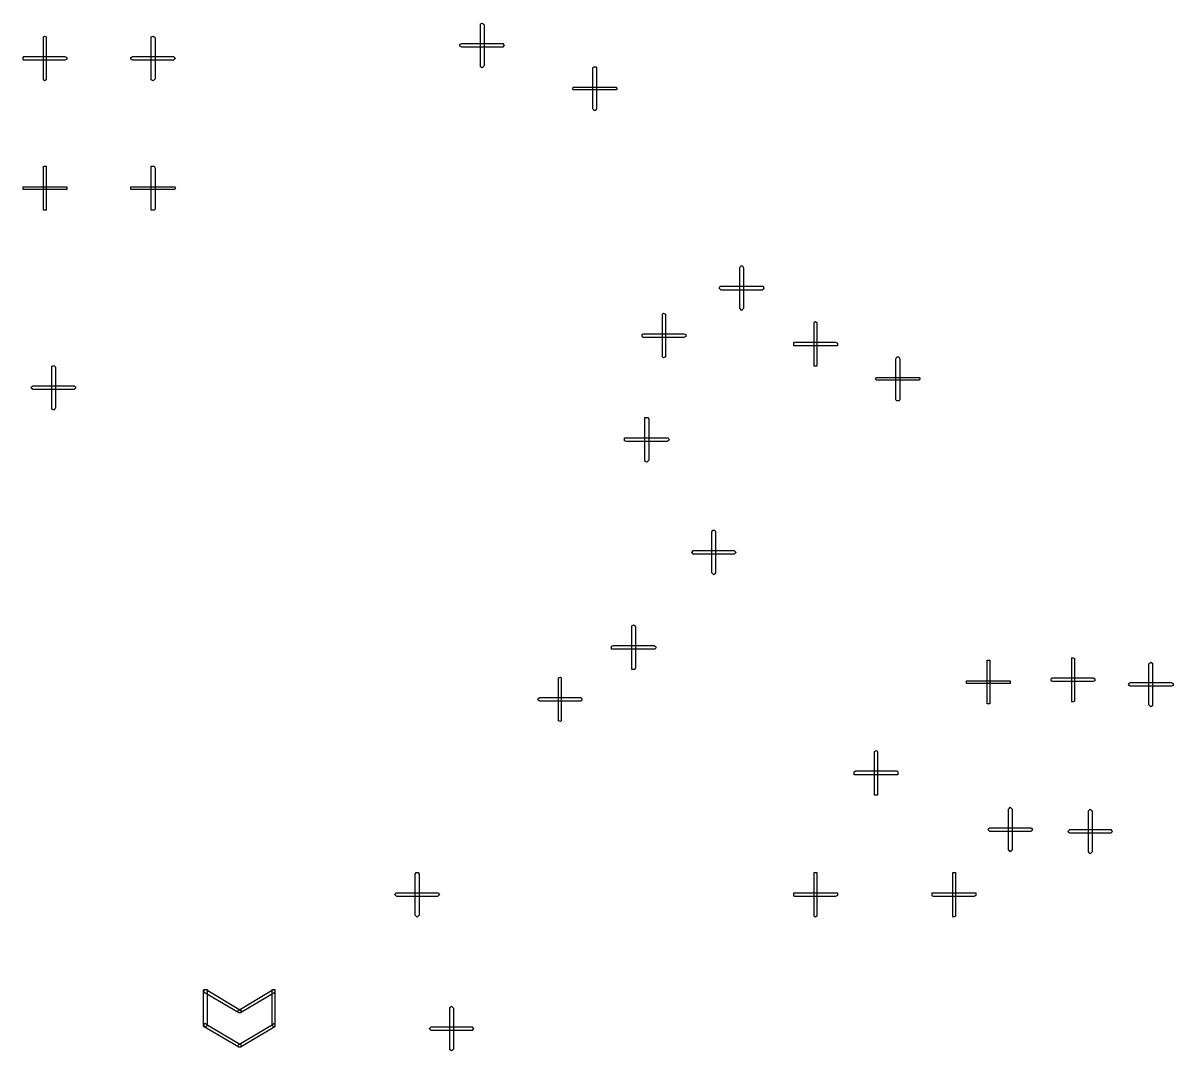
# Model space of a CAD drawing. Header units: millimetres. Extents: x 0 to 1189, y 35 to 806.
# Drawn here: x 539.42 to 570.35, y 523.83 to 551.45 of the extents above; entities that cross this region are included whole.
import ezdxf

# ---------------------------------------------------------------- set-up
doc = ezdxf.new("R2010")
doc.units = ezdxf.units.MM
doc.layers.add('Pen 1', color=7, linetype='Continuous')

msp = doc.modelspace()

# ---------------------------------------------------------------- linework, layer by layer
at = {"layer": 'Pen 1', "color": 7, "lineweight": 30}
for points in [[(551.725, 551.4), (551.725, 551.425), (551.775, 551.45), (551.8, 551.425), (551.825, 551.4), (551.825, 550.3), (551.8, 550.275), (551.775, 550.25), (551.725, 550.275), (551.725, 550.3), (551.725, 551.4)], [(551.725, 551.4), (551.725, 551.425), (551.775, 551.45), (551.8, 551.425), (551.825, 551.4), (551.825, 550.3), (551.8, 550.275), (551.775, 550.25), (551.725, 550.275), (551.725, 550.3), (551.725, 551.4)], [(539.975, 551.05), (539.975, 551.075), (540, 551.1), (540.05, 551.075), (540.05, 551.05), (540.05, 549.95), (540.05, 549.925), (540, 549.9), (539.975, 549.925), (539.975, 549.95), (539.975, 551.05)], [(539.975, 551.05), (539.975, 551.075), (540, 551.1), (540.05, 551.075), (540.05, 551.05), (540.05, 549.95), (540.05, 549.925), (540, 549.9), (539.975, 549.925), (539.975, 549.95), (539.975, 551.05)], [(542.875, 551.05), (542.875, 551.075), (542.925, 551.1), (542.95, 551.075), (542.975, 551.05), (542.975, 549.95), (542.95, 549.925), (542.925, 549.9), (542.875, 549.925), (542.875, 549.95), (542.875, 551.05)], [(542.875, 551.05), (542.875, 551.075), (542.925, 551.1), (542.95, 551.075), (542.975, 551.05), (542.975, 549.95), (542.95, 549.925), (542.925, 549.9), (542.875, 549.925), (542.875, 549.95), (542.875, 551.05)], [(551.225, 550.8), (551.175, 550.825), (551.175, 550.85), (551.175, 550.875), (551.225, 550.9), (552.325, 550.9), (552.35, 550.875), (552.375, 550.85), (552.35, 550.825), (552.325, 550.8), (551.225, 550.8)], [(551.225, 550.8), (551.175, 550.825), (551.175, 550.85), (551.175, 550.875), (551.225, 550.9), (552.325, 550.9), (552.35, 550.875), (552.375, 550.85), (552.35, 550.825), (552.325, 550.8), (551.225, 550.8)], [(539.45, 550.45), (539.425, 550.475), (539.425, 550.5), (539.425, 550.525), (539.45, 550.55), (540.55, 550.55), (540.6, 550.525), (540.6, 550.5), (540.6, 550.475), (540.55, 550.45), (539.45, 550.45)], [(539.45, 550.45), (539.425, 550.475), (539.425, 550.5), (539.425, 550.525), (539.45, 550.55), (540.55, 550.55), (540.6, 550.525), (540.6, 550.5), (540.6, 550.475), (540.55, 550.45), (539.45, 550.45)], [(542.375, 550.45), (542.325, 550.475), (542.325, 550.5), (542.325, 550.525), (542.375, 550.55), (543.475, 550.55), (543.5, 550.525), (543.525, 550.5), (543.5, 550.475), (543.475, 550.45), (542.375, 550.45)], [(542.375, 550.45), (542.325, 550.475), (542.325, 550.5), (542.325, 550.525), (542.375, 550.55), (543.475, 550.55), (543.5, 550.525), (543.525, 550.5), (543.5, 550.475), (543.475, 550.45), (542.375, 550.45)], [(554.75, 550.25), (554.775, 550.275), (554.8, 550.275), (554.825, 550.275), (554.85, 550.25), (554.85, 549.15), (554.825, 549.1), (554.8, 549.1), (554.775, 549.1), (554.75, 549.15), (554.75, 550.25)], [(554.75, 550.25), (554.775, 550.275), (554.8, 550.275), (554.825, 550.275), (554.85, 550.25), (554.85, 549.15), (554.825, 549.1), (554.8, 549.1), (554.775, 549.1), (554.75, 549.15), (554.75, 550.25)], [(554.25, 549.65), (554.225, 549.65), (554.2, 549.7), (554.225, 549.725), (554.25, 549.725), (555.35, 549.725), (555.375, 549.725), (555.4, 549.7), (555.375, 549.65), (555.35, 549.65), (554.25, 549.65)], [(554.25, 549.65), (554.225, 549.65), (554.2, 549.7), (554.225, 549.725), (554.25, 549.725), (555.35, 549.725), (555.375, 549.725), (555.4, 549.7), (555.375, 549.65), (555.35, 549.65), (554.25, 549.65)], [(539.975, 547.55), (539.975, 547.6), (540, 547.6), (540.05, 547.6), (540.05, 547.55), (540.05, 546.45), (540.05, 546.425), (540, 546.425), (539.975, 546.425), (539.975, 546.45), (539.975, 547.55)], [(539.975, 547.55), (539.975, 547.6), (540, 547.6), (540.05, 547.6), (540.05, 547.55), (540.05, 546.45), (540.05, 546.425), (540, 546.425), (539.975, 546.425), (539.975, 546.45), (539.975, 547.55)], [(542.875, 547.55), (542.875, 547.6), (542.925, 547.6), (542.95, 547.6), (542.975, 547.55), (542.975, 546.45), (542.95, 546.425), (542.925, 546.425), (542.875, 546.425), (542.875, 546.45), (542.875, 547.55)], [(542.875, 547.55), (542.875, 547.6), (542.925, 547.6), (542.95, 547.6), (542.975, 547.55), (542.975, 546.45), (542.95, 546.425), (542.925, 546.425), (542.875, 546.425), (542.875, 546.45), (542.875, 547.55)], [(539.45, 546.975), (539.425, 546.975), (539.425, 547), (539.425, 547.05), (539.45, 547.05), (540.55, 547.05), (540.6, 547.05), (540.6, 547), (540.6, 546.975), (540.55, 546.975), (539.45, 546.975)], [(539.45, 546.975), (539.425, 546.975), (539.425, 547), (539.425, 547.05), (539.45, 547.05), (540.55, 547.05), (540.6, 547.05), (540.6, 547), (540.6, 546.975), (540.55, 546.975), (539.45, 546.975)], [(542.375, 546.975), (542.325, 546.975), (542.325, 547), (542.325, 547.05), (542.375, 547.05), (543.475, 547.05), (543.5, 547.05), (543.525, 547), (543.5, 546.975), (543.475, 546.975), (542.375, 546.975)], [(542.375, 546.975), (542.325, 546.975), (542.325, 547), (542.325, 547.05), (542.375, 547.05), (543.475, 547.05), (543.5, 547.05), (543.525, 547), (543.5, 546.975), (543.475, 546.975), (542.375, 546.975)], [(558.7, 544.875), (558.725, 544.925), (558.75, 544.925), (558.775, 544.925), (558.8, 544.875), (558.8, 543.775), (558.775, 543.75), (558.75, 543.725), (558.725, 543.75), (558.7, 543.775), (558.7, 544.875)], [(558.7, 544.875), (558.725, 544.925), (558.75, 544.925), (558.775, 544.925), (558.8, 544.875), (558.8, 543.775), (558.775, 543.75), (558.75, 543.725), (558.725, 543.75), (558.7, 543.775), (558.7, 544.875)], [(558.2, 544.275), (558.175, 544.3), (558.15, 544.325), (558.175, 544.375), (558.2, 544.375), (559.3, 544.375), (559.325, 544.375), (559.35, 544.325), (559.325, 544.3), (559.3, 544.275), (558.2, 544.275)], [(558.2, 544.275), (558.175, 544.3), (558.15, 544.325), (558.175, 544.375), (558.2, 544.375), (559.3, 544.375), (559.325, 544.375), (559.35, 544.325), (559.325, 544.3), (559.3, 544.275), (558.2, 544.275)], [(556.625, 543.6), (556.625, 543.625), (556.65, 543.65), (556.7, 543.625), (556.7, 543.6), (556.7, 542.5), (556.7, 542.475), (556.65, 542.45), (556.625, 542.475), (556.625, 542.5), (556.625, 543.6)], [(556.625, 543.6), (556.625, 543.625), (556.65, 543.65), (556.7, 543.625), (556.7, 543.6), (556.7, 542.5), (556.7, 542.475), (556.65, 542.45), (556.625, 542.475), (556.625, 542.5), (556.625, 543.6)], [(560.7, 543.375), (560.7, 543.4), (560.725, 543.425), (560.775, 543.4), (560.775, 543.375), (560.775, 542.275), (560.775, 542.225), (560.725, 542.225), (560.7, 542.225), (560.7, 542.275), (560.7, 543.375)], [(560.7, 543.375), (560.7, 543.4), (560.725, 543.425), (560.775, 543.4), (560.775, 543.375), (560.775, 542.275), (560.775, 542.225), (560.725, 542.225), (560.7, 542.225), (560.7, 542.275), (560.7, 543.375)], [(556.1, 543), (556.075, 543.025), (556.075, 543.05), (556.075, 543.075), (556.1, 543.1), (557.2, 543.1), (557.25, 543.075), (557.25, 543.05), (557.25, 543.025), (557.2, 543), (556.1, 543)], [(556.1, 543), (556.075, 543.025), (556.075, 543.05), (556.075, 543.075), (556.1, 543.1), (557.2, 543.1), (557.25, 543.075), (557.25, 543.05), (557.25, 543.025), (557.2, 543), (556.1, 543)], [(560.175, 542.775), (560.15, 542.775), (560.15, 542.825), (560.15, 542.85), (560.175, 542.875), (561.275, 542.875), (561.325, 542.85), (561.325, 542.825), (561.325, 542.775), (561.275, 542.775), (560.175, 542.775)], [(560.175, 542.775), (560.15, 542.775), (560.15, 542.825), (560.15, 542.85), (560.175, 542.875), (561.275, 542.875), (561.325, 542.85), (561.325, 542.825), (561.325, 542.775), (561.275, 542.775), (560.175, 542.775)], [(562.9, 542.425), (562.925, 542.475), (562.95, 542.475), (562.975, 542.475), (563, 542.425), (563, 541.325), (562.975, 541.3), (562.95, 541.3), (562.925, 541.3), (562.9, 541.325), (562.9, 542.425)], [(562.9, 542.425), (562.925, 542.475), (562.95, 542.475), (562.975, 542.475), (563, 542.425), (563, 541.325), (562.975, 541.3), (562.95, 541.3), (562.925, 541.3), (562.9, 541.325), (562.9, 542.425)], [(540.2, 542.2), (540.2, 542.225), (540.25, 542.25), (540.275, 542.225), (540.3, 542.2), (540.3, 541.1), (540.275, 541.075), (540.25, 541.05), (540.2, 541.075), (540.2, 541.1), (540.2, 542.2)], [(540.2, 542.2), (540.2, 542.225), (540.25, 542.25), (540.275, 542.225), (540.3, 542.2), (540.3, 541.1), (540.275, 541.075), (540.25, 541.05), (540.2, 541.075), (540.2, 541.1), (540.2, 542.2)], [(562.4, 541.85), (562.375, 541.85), (562.35, 541.875), (562.375, 541.925), (562.4, 541.925), (563.5, 541.925), (563.525, 541.925), (563.55, 541.875), (563.525, 541.85), (563.5, 541.85), (562.4, 541.85)], [(562.4, 541.85), (562.375, 541.85), (562.35, 541.875), (562.375, 541.925), (562.4, 541.925), (563.5, 541.925), (563.525, 541.925), (563.55, 541.875), (563.525, 541.85), (563.5, 541.85), (562.4, 541.85)], [(539.7, 541.6), (539.65, 541.625), (539.65, 541.65), (539.65, 541.675), (539.7, 541.7), (540.8, 541.7), (540.825, 541.675), (540.85, 541.65), (540.825, 541.625), (540.8, 541.6), (539.7, 541.6)], [(539.7, 541.6), (539.65, 541.625), (539.65, 541.65), (539.65, 541.675), (539.7, 541.7), (540.8, 541.7), (540.825, 541.675), (540.85, 541.65), (540.825, 541.625), (540.8, 541.6), (539.7, 541.6)], [(556.15, 540.8), (556.15, 540.85), (556.2, 540.85), (556.225, 540.85), (556.25, 540.8), (556.25, 539.7), (556.225, 539.675), (556.2, 539.65), (556.15, 539.675), (556.15, 539.7), (556.15, 540.8)], [(556.15, 540.8), (556.15, 540.85), (556.2, 540.85), (556.225, 540.85), (556.25, 540.8), (556.25, 539.7), (556.225, 539.675), (556.2, 539.65), (556.15, 539.675), (556.15, 539.7), (556.15, 540.8)], [(555.65, 540.2), (555.6, 540.225), (555.6, 540.25), (555.6, 540.3), (555.65, 540.3), (556.75, 540.3), (556.775, 540.3), (556.8, 540.25), (556.775, 540.225), (556.75, 540.2), (555.65, 540.2)], [(555.65, 540.2), (555.6, 540.225), (555.6, 540.25), (555.6, 540.3), (555.65, 540.3), (556.75, 540.3), (556.775, 540.3), (556.8, 540.25), (556.775, 540.225), (556.75, 540.2), (555.65, 540.2)], [(557.95, 537.775), (557.975, 537.825), (558, 537.825), (558.025, 537.825), (558.05, 537.775), (558.05, 536.675), (558.025, 536.65), (558, 536.625), (557.975, 536.65), (557.95, 536.675), (557.95, 537.775)], [(557.95, 537.775), (557.975, 537.825), (558, 537.825), (558.025, 537.825), (558.05, 537.775), (558.05, 536.675), (558.025, 536.65), (558, 536.625), (557.975, 536.65), (557.95, 536.675), (557.95, 537.775)], [(557.45, 537.175), (557.425, 537.2), (557.4, 537.225), (557.425, 537.25), (557.45, 537.275), (558.55, 537.275), (558.575, 537.25), (558.6, 537.225), (558.575, 537.2), (558.55, 537.175), (557.45, 537.175)], [(557.45, 537.175), (557.425, 537.2), (557.4, 537.225), (557.425, 537.25), (557.45, 537.275), (558.55, 537.275), (558.575, 537.25), (558.6, 537.225), (558.575, 537.2), (558.55, 537.175), (557.45, 537.175)], [(555.8, 535.225), (555.8, 535.25), (555.85, 535.275), (555.875, 535.25), (555.9, 535.225), (555.9, 534.125), (555.875, 534.075), (555.85, 534.075), (555.8, 534.075), (555.8, 534.125), (555.8, 535.225)], [(555.8, 535.225), (555.8, 535.25), (555.85, 535.275), (555.875, 535.25), (555.9, 535.225), (555.9, 534.125), (555.875, 534.075), (555.85, 534.075), (555.8, 534.075), (555.8, 534.125), (555.8, 535.225)], [(555.3, 534.625), (555.25, 534.625), (555.25, 534.675), (555.25, 534.7), (555.3, 534.725), (556.4, 534.725), (556.425, 534.7), (556.45, 534.675), (556.425, 534.625), (556.4, 534.625), (555.3, 534.625)], [(555.3, 534.625), (555.25, 534.625), (555.25, 534.675), (555.25, 534.7), (555.3, 534.725), (556.4, 534.725), (556.425, 534.7), (556.45, 534.675), (556.425, 534.625), (556.4, 534.625), (555.3, 534.625)], [(567.625, 534.35), (567.625, 534.375), (567.65, 534.4), (567.7, 534.375), (567.7, 534.35), (567.7, 533.25), (567.7, 533.225), (567.65, 533.2), (567.625, 533.225), (567.625, 533.25), (567.625, 534.35)], [(567.625, 534.35), (567.625, 534.375), (567.65, 534.4), (567.7, 534.375), (567.7, 534.35), (567.7, 533.25), (567.7, 533.225), (567.65, 533.2), (567.625, 533.225), (567.625, 533.25), (567.625, 534.35)], [(565.35, 534.275), (565.35, 534.325), (565.4, 534.325), (565.425, 534.325), (565.425, 534.275), (565.425, 533.175), (565.425, 533.15), (565.4, 533.15), (565.35, 533.15), (565.35, 533.175), (565.35, 534.275)], [(565.35, 534.275), (565.35, 534.325), (565.4, 534.325), (565.425, 534.325), (565.425, 534.275), (565.425, 533.175), (565.425, 533.15), (565.4, 533.15), (565.35, 533.15), (565.35, 533.175), (565.35, 534.275)], [(569.7, 534.225), (569.725, 534.25), (569.75, 534.275), (569.8, 534.25), (569.8, 534.225), (569.8, 533.125), (569.8, 533.1), (569.75, 533.075), (569.725, 533.1), (569.7, 533.125), (569.7, 534.225)], [(569.7, 534.225), (569.725, 534.25), (569.75, 534.275), (569.8, 534.25), (569.8, 534.225), (569.8, 533.125), (569.8, 533.1), (569.75, 533.075), (569.725, 533.1), (569.7, 533.125), (569.7, 534.225)], [(553.825, 533.825), (553.825, 533.85), (553.875, 533.875), (553.9, 533.85), (553.9, 533.825), (553.9, 532.725), (553.9, 532.7), (553.875, 532.675), (553.825, 532.7), (553.825, 532.725), (553.825, 533.825)], [(553.825, 533.825), (553.825, 533.85), (553.875, 533.875), (553.9, 533.85), (553.9, 533.825), (553.9, 532.725), (553.9, 532.7), (553.875, 532.675), (553.825, 532.7), (553.825, 532.725), (553.825, 533.825)], [(564.85, 533.7), (564.8, 533.7), (564.8, 533.725), (564.8, 533.775), (564.85, 533.775), (565.95, 533.775), (565.975, 533.775), (565.975, 533.725), (565.975, 533.7), (565.95, 533.7), (564.85, 533.7)], [(564.85, 533.7), (564.8, 533.7), (564.8, 533.725), (564.8, 533.775), (564.85, 533.775), (565.95, 533.775), (565.975, 533.775), (565.975, 533.725), (565.975, 533.7), (565.95, 533.7), (564.85, 533.7)], [(567.1, 533.75), (567.075, 533.775), (567.075, 533.8), (567.075, 533.825), (567.1, 533.85), (568.2, 533.85), (568.25, 533.825), (568.25, 533.8), (568.25, 533.775), (568.2, 533.75), (567.1, 533.75)], [(567.1, 533.75), (567.075, 533.775), (567.075, 533.8), (567.075, 533.825), (567.1, 533.85), (568.2, 533.85), (568.25, 533.825), (568.25, 533.8), (568.25, 533.775), (568.2, 533.75), (567.1, 533.75)], [(569.2, 533.625), (569.175, 533.65), (569.15, 533.675), (569.175, 533.7), (569.2, 533.725), (570.3, 533.725), (570.35, 533.7), (570.35, 533.675), (570.35, 533.65), (570.3, 533.625), (569.2, 533.625)], [(569.2, 533.625), (569.175, 533.65), (569.15, 533.675), (569.175, 533.7), (569.2, 533.725), (570.3, 533.725), (570.35, 533.7), (570.35, 533.675), (570.35, 533.65), (570.3, 533.625), (569.2, 533.625)], [(553.325, 533.225), (553.275, 533.25), (553.275, 533.275), (553.275, 533.3), (553.325, 533.325), (554.425, 533.325), (554.45, 533.3), (554.45, 533.275), (554.45, 533.25), (554.425, 533.225), (553.325, 533.225)], [(553.325, 533.225), (553.275, 533.25), (553.275, 533.275), (553.275, 533.3), (553.325, 533.325), (554.425, 533.325), (554.45, 533.3), (554.45, 533.275), (554.45, 533.25), (554.425, 533.225), (553.325, 533.225)], [(562.325, 531.85), (562.325, 531.875), (562.375, 531.9), (562.4, 531.875), (562.4, 531.85), (562.4, 530.75), (562.4, 530.7), (562.375, 530.7), (562.325, 530.7), (562.325, 530.75), (562.325, 531.85)], [(562.325, 531.85), (562.325, 531.875), (562.375, 531.9), (562.4, 531.875), (562.4, 531.85), (562.4, 530.75), (562.4, 530.7), (562.375, 530.7), (562.325, 530.7), (562.325, 530.75), (562.325, 531.85)], [(561.825, 531.25), (561.775, 531.25), (561.775, 531.3), (561.775, 531.325), (561.825, 531.35), (562.925, 531.35), (562.95, 531.325), (562.95, 531.3), (562.95, 531.25), (562.925, 531.25), (561.825, 531.25)], [(561.825, 531.25), (561.775, 531.25), (561.775, 531.3), (561.775, 531.325), (561.825, 531.35), (562.925, 531.35), (562.95, 531.325), (562.95, 531.3), (562.95, 531.25), (562.925, 531.25), (561.825, 531.25)], [(565.925, 530.325), (565.95, 530.35), (565.975, 530.375), (566, 530.35), (566.025, 530.325), (566.025, 529.225), (566, 529.2), (565.975, 529.175), (565.95, 529.2), (565.925, 529.225), (565.925, 530.325)], [(565.925, 530.325), (565.95, 530.35), (565.975, 530.375), (566, 530.35), (566.025, 530.325), (566.025, 529.225), (566, 529.2), (565.975, 529.175), (565.95, 529.2), (565.925, 529.225), (565.925, 530.325)], [(568.075, 530.275), (568.1, 530.3), (568.125, 530.325), (568.15, 530.3), (568.175, 530.275), (568.175, 529.175), (568.15, 529.15), (568.125, 529.125), (568.1, 529.15), (568.075, 529.175), (568.075, 530.275)], [(568.075, 530.275), (568.1, 530.3), (568.125, 530.325), (568.15, 530.3), (568.175, 530.275), (568.175, 529.175), (568.15, 529.15), (568.125, 529.125), (568.1, 529.15), (568.075, 529.175), (568.075, 530.275)], [(565.425, 529.725), (565.4, 529.75), (565.375, 529.775), (565.4, 529.8), (565.425, 529.825), (566.525, 529.825), (566.55, 529.8), (566.575, 529.775), (566.55, 529.75), (566.525, 529.725), (565.425, 529.725)], [(565.425, 529.725), (565.4, 529.75), (565.375, 529.775), (565.4, 529.8), (565.425, 529.825), (566.525, 529.825), (566.55, 529.8), (566.575, 529.775), (566.55, 529.75), (566.525, 529.725), (565.425, 529.725)], [(567.575, 529.675), (567.55, 529.7), (567.525, 529.725), (567.55, 529.75), (567.575, 529.775), (568.675, 529.775), (568.7, 529.75), (568.725, 529.725), (568.7, 529.7), (568.675, 529.675), (567.575, 529.675)], [(567.575, 529.675), (567.55, 529.7), (567.525, 529.725), (567.55, 529.75), (567.575, 529.775), (568.675, 529.775), (568.7, 529.75), (568.725, 529.725), (568.7, 529.7), (568.675, 529.675), (567.575, 529.675)], [(549.975, 528.575), (550, 528.625), (550.025, 528.625), (550.05, 528.625), (550.075, 528.575), (550.075, 527.475), (550.05, 527.45), (550.025, 527.425), (550, 527.45), (549.975, 527.475), (549.975, 528.575)], [(549.975, 528.575), (550, 528.625), (550.025, 528.625), (550.05, 528.625), (550.075, 528.575), (550.075, 527.475), (550.05, 527.45), (550.025, 527.425), (550, 527.45), (549.975, 527.475), (549.975, 528.575)], [(560.7, 528.575), (560.7, 528.625), (560.725, 528.625), (560.775, 528.625), (560.775, 528.575), (560.775, 527.475), (560.775, 527.45), (560.725, 527.425), (560.7, 527.45), (560.7, 527.475), (560.7, 528.575)], [(560.7, 528.575), (560.7, 528.625), (560.725, 528.625), (560.775, 528.625), (560.775, 528.575), (560.775, 527.475), (560.775, 527.45), (560.725, 527.425), (560.7, 527.45), (560.7, 527.475), (560.7, 528.575)], [(564.425, 528.575), (564.425, 528.625), (564.45, 528.625), (564.5, 528.625), (564.5, 528.575), (564.5, 527.475), (564.5, 527.45), (564.45, 527.425), (564.425, 527.45), (564.425, 527.475), (564.425, 528.575)], [(564.425, 528.575), (564.425, 528.625), (564.45, 528.625), (564.5, 528.625), (564.5, 528.575), (564.5, 527.475), (564.5, 527.45), (564.45, 527.425), (564.425, 527.45), (564.425, 527.475), (564.425, 528.575)], [(549.475, 527.975), (549.45, 528), (549.425, 528.025), (549.45, 528.075), (549.475, 528.075), (550.575, 528.075), (550.6, 528.075), (550.625, 528.025), (550.6, 528), (550.575, 527.975), (549.475, 527.975)], [(549.475, 527.975), (549.45, 528), (549.425, 528.025), (549.45, 528.075), (549.475, 528.075), (550.575, 528.075), (550.6, 528.075), (550.625, 528.025), (550.6, 528), (550.575, 527.975), (549.475, 527.975)], [(560.175, 527.975), (560.15, 528), (560.15, 528.025), (560.15, 528.075), (560.175, 528.075), (561.275, 528.075), (561.325, 528.075), (561.325, 528.025), (561.325, 528), (561.275, 527.975), (560.175, 527.975)], [(560.175, 527.975), (560.15, 528), (560.15, 528.025), (560.15, 528.075), (560.175, 528.075), (561.275, 528.075), (561.325, 528.075), (561.325, 528.025), (561.325, 528), (561.275, 527.975), (560.175, 527.975)], [(563.9, 527.975), (563.875, 528), (563.875, 528.025), (563.875, 528.075), (563.9, 528.075), (565, 528.075), (565.05, 528.075), (565.05, 528.025), (565.05, 528), (565, 527.975), (563.9, 527.975)], [(563.9, 527.975), (563.875, 528), (563.875, 528.025), (563.875, 528.075), (563.9, 528.075), (565, 528.075), (565.05, 528.075), (565.05, 528.025), (565.05, 528), (565, 527.975), (563.9, 527.975)], [(545.275, 524.925), (545.3, 524.9), (545.3, 524.875), (545.25, 524.85), (545.225, 524.85), (544.3, 525.4), (544.275, 525.425), (544.3, 525.45), (544.325, 525.475), (544.35, 525.475), (545.275, 524.925)], [(545.275, 524.925), (545.3, 524.9), (545.3, 524.875), (545.25, 524.85), (545.225, 524.85), (544.3, 525.4), (544.275, 525.425), (544.3, 525.45), (544.325, 525.475), (544.35, 525.475), (545.275, 524.925)], [(544.275, 525.45), (544.3, 525.475), (544.325, 525.475), (544.375, 525.475), (544.375, 525.45), (544.375, 524.525), (544.375, 524.5), (544.325, 524.475), (544.3, 524.5), (544.275, 524.525), (544.275, 525.45)], [(544.275, 525.45), (544.3, 525.475), (544.325, 525.475), (544.375, 525.475), (544.375, 525.45), (544.375, 524.525), (544.375, 524.5), (544.325, 524.475), (544.3, 524.5), (544.275, 524.525), (544.275, 525.45)], [(546.15, 525.475), (546.175, 525.475), (546.2, 525.45), (546.2, 525.425), (546.2, 525.4), (545.275, 524.85), (545.225, 524.85), (545.2, 524.875), (545.2, 524.9), (545.225, 524.925), (546.15, 525.475)], [(546.15, 525.475), (546.175, 525.475), (546.2, 525.45), (546.2, 525.425), (546.2, 525.4), (545.275, 524.85), (545.225, 524.85), (545.2, 524.875), (545.2, 524.9), (545.225, 524.925), (546.15, 525.475)], [(546.2, 524.525), (546.2, 524.5), (546.175, 524.475), (546.125, 524.5), (546.125, 524.525), (546.125, 525.45), (546.125, 525.475), (546.175, 525.475), (546.2, 525.475), (546.2, 525.45), (546.2, 524.525)], [(546.2, 524.525), (546.2, 524.5), (546.175, 524.475), (546.125, 524.5), (546.125, 524.525), (546.125, 525.45), (546.125, 525.475), (546.175, 525.475), (546.2, 525.475), (546.2, 525.45), (546.2, 524.525)], [(550.9, 524.975), (550.925, 525), (550.95, 525.025), (550.975, 525), (551, 524.975), (551, 523.875), (550.975, 523.85), (550.95, 523.825), (550.925, 523.85), (550.9, 523.875), (550.9, 524.975)], [(550.9, 524.975), (550.925, 525), (550.95, 525.025), (550.975, 525), (551, 524.975), (551, 523.875), (550.975, 523.85), (550.95, 523.825), (550.925, 523.85), (550.9, 523.875), (550.9, 524.975)], [(544.3, 524.475), (544.275, 524.5), (544.3, 524.55), (544.325, 524.575), (544.35, 524.55), (545.275, 524), (545.3, 523.975), (545.3, 523.95), (545.25, 523.925), (545.225, 523.925), (544.3, 524.475)], [(544.3, 524.475), (544.275, 524.5), (544.3, 524.55), (544.325, 524.575), (544.35, 524.55), (545.275, 524), (545.3, 523.975), (545.3, 523.95), (545.25, 523.925), (545.225, 523.925), (544.3, 524.475)], [(545.275, 523.925), (545.225, 523.925), (545.2, 523.95), (545.2, 523.975), (545.225, 524), (546.15, 524.55), (546.175, 524.575), (546.2, 524.55), (546.2, 524.5), (546.2, 524.475), (545.275, 523.925)], [(545.275, 523.925), (545.225, 523.925), (545.2, 523.95), (545.2, 523.975), (545.225, 524), (546.15, 524.55), (546.175, 524.575), (546.2, 524.55), (546.2, 524.5), (546.2, 524.475), (545.275, 523.925)], [(550.4, 524.375), (550.375, 524.4), (550.35, 524.425), (550.375, 524.45), (550.4, 524.475), (551.5, 524.475), (551.525, 524.45), (551.55, 524.425), (551.525, 524.4), (551.5, 524.375), (550.4, 524.375)], [(550.4, 524.375), (550.375, 524.4), (550.35, 524.425), (550.375, 524.45), (550.4, 524.475), (551.5, 524.475), (551.525, 524.45), (551.55, 524.425), (551.525, 524.4), (551.5, 524.375), (550.4, 524.375)]]:
    msp.add_lwpolyline(points, dxfattribs=at)

doc.saveas('drawing.dxf')
